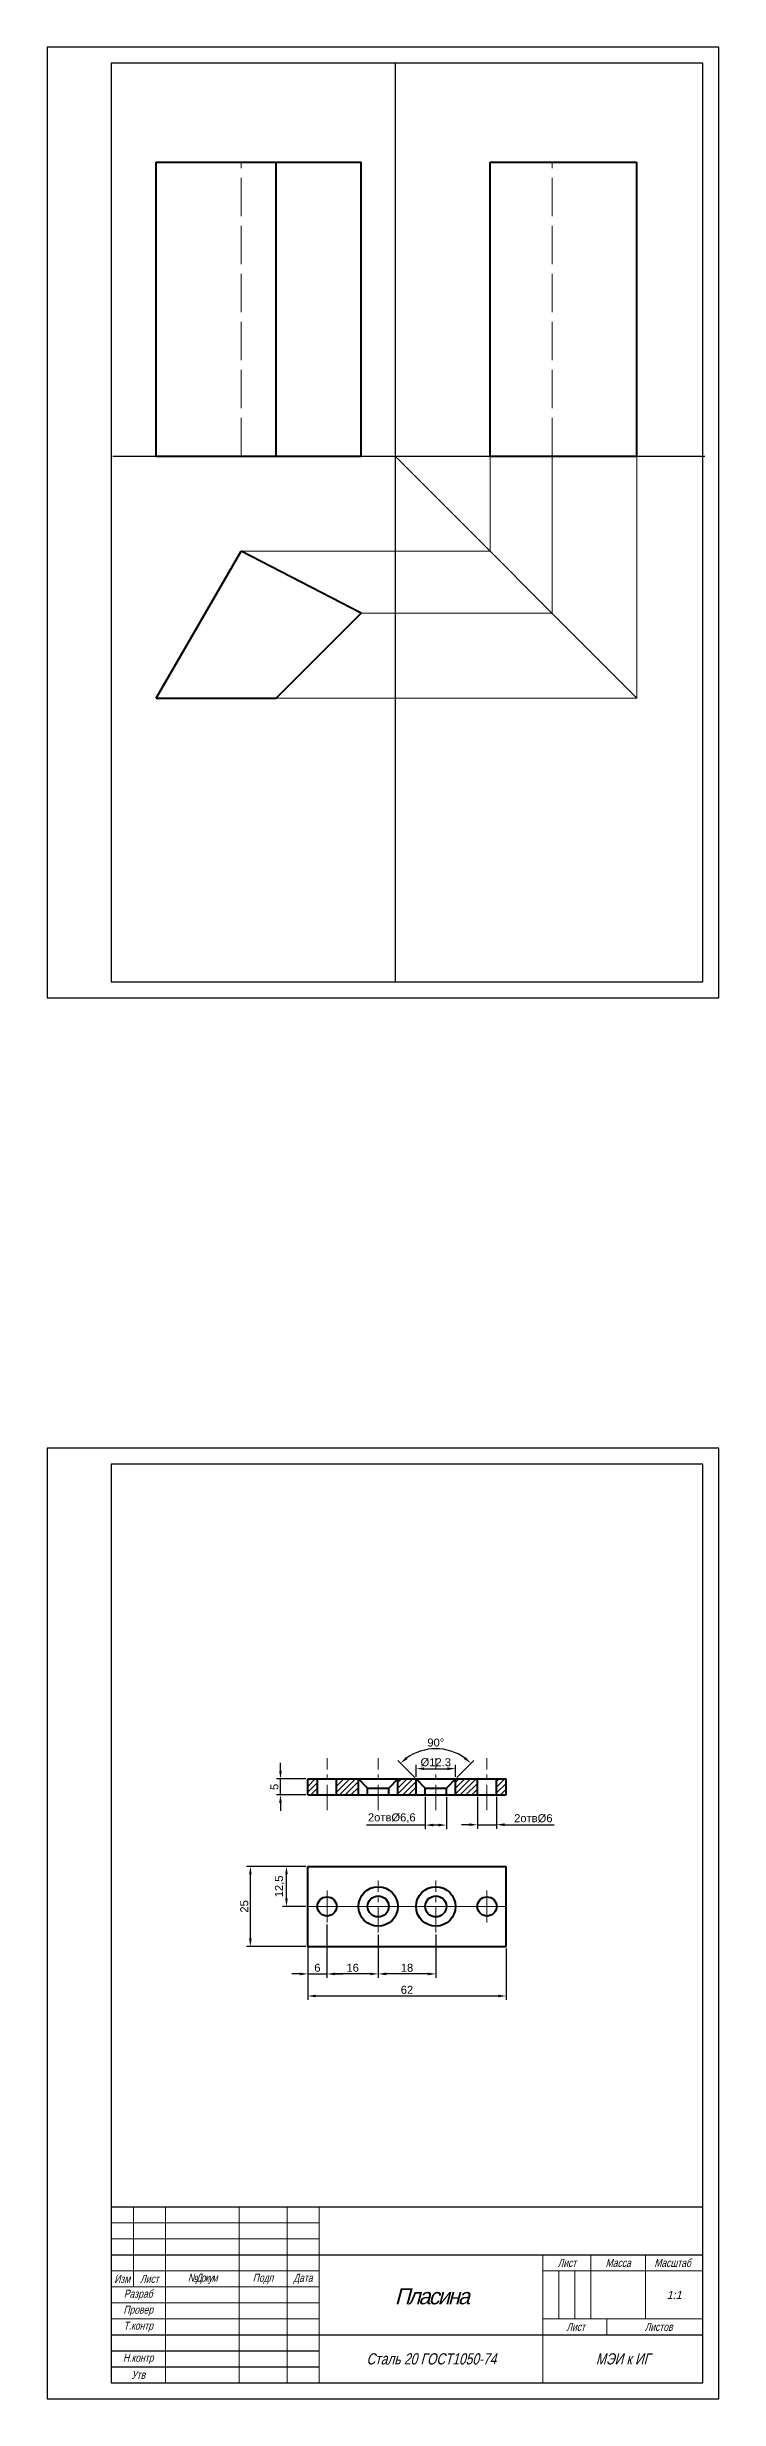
# Model space of a CAD drawing. Header units: millimetres. Extents: x 4220 to 12981, y 2004 to 7022.
# Drawn here: x 5126 to 5336, y 2795 to 3530 of the extents above; entities that cross this region are included whole.
import ezdxf

# ---------------------------------------------------------------- set-up
doc = ezdxf.new("R2010")
doc.units = ezdxf.units.MM
doc.linetypes.add('ACAD_ISO02W100', pattern=[15, 12, -3])
doc.linetypes.add('осевая', pattern=[50.8, 31.75, -6.35, 6.35, -6.35])
doc.styles.get("Standard").update_dxf_attribs({"font": 'arial.ttf'})
doc.dimstyles.new('ISO-25', dxfattribs={"dimtxt": 2.5, "dimasz": 2.5, "dimexe": 1.25, "dimexo": 0.625, "dimtad": 1, "dimtxsty": 'Standard', "dimcen": 2.5, "dimadec": 0, "dimazin": 0, "dimtfac": 1, "dimtmove": 0, "dimatfit": 3, "dimfxl": 1, "dimarcsym": 0})

# ---------------------------------------------------------------- blocks, each defined once
blk = doc.blocks.new('*D1')
at = {"color": 0, "lineweight": -2, "transparency": 16777216}
for p, q in [((5199.34, 2991), (5199.34, 2993.5)), ((5207.26, 2988.5), (5198.09, 2988.5)), ((5207.26, 2983.5), (5198.09, 2983.5)), ((5199.34, 2983.5), (5199.34, 2988.5)), ((5199.34, 2981), (5199.34, 2978.5))]:
    blk.add_line(p, q, dxfattribs=at)
at = {"color": 0, "lineweight": 9, "transparency": 16777216}
for points in [[(5198.92, 2991), (5199.75, 2991), (5199.34, 2988.5)], [(5198.92, 2981), (5199.75, 2981), (5199.34, 2983.5)]]:
    blk.add_solid(points, dxfattribs=at)
at = {"layer": 'Defpoints', "color": 0, "lineweight": 9, "transparency": 16777216}
for p in [(5199.34, 2988.5), (5207.88, 2988.5), (5207.88, 2983.5)]:
    blk.add_point(p, dxfattribs=at)
at = {"color": 0, "lineweight": 9, "transparency": 16777216, "insert": (5197.44, 2986), "char_height": 2.5, "attachment_point": 5, "rotation": 90}
blk.add_mtext('5', dxfattribs=at)
blk = doc.blocks.new('*D2')
at = {"color": 0, "lineweight": -2, "transparency": 16777216}
for p, q in [((5241.29, 2988.94), (5235.98, 2994.25)), ((5254.47, 2988.94), (5259.78, 2994.25))]:
    blk.add_line(p, q, dxfattribs=at)
blk.add_arc((5247.88, 2982.35), 15.58, 54.20586, 125.79414, dxfattribs=at)
at = {"color": 0, "lineweight": 9, "transparency": 16777216}
for points in [[(5239.04, 2994.66), (5238.5, 2995.3), (5236.87, 2993.36)], [(5257.26, 2995.3), (5256.72, 2994.66), (5258.9, 2993.36)]]:
    blk.add_solid(points, dxfattribs=at)
at = {"layer": 'Defpoints', "color": 0, "lineweight": 9, "transparency": 16777216}
for p in [(5251.91, 2997.39), (5241.73, 2988.5), (5244.58, 2985.65), (5251.18, 2985.65), (5254.03, 2988.5)]:
    blk.add_point(p, dxfattribs=at)
at = {"color": 0, "lineweight": 9, "transparency": 16777216, "insert": (5247.88, 2999.83), "char_height": 2.5, "attachment_point": 5}
blk.add_mtext('90°', dxfattribs=at)
blk = doc.blocks.new('*D3')
at = {"color": 0, "lineweight": -2, "transparency": 16777216}
for p, q in [((5244.58, 2982.87), (5244.58, 2972.82)), ((5251.18, 2982.87), (5251.18, 2972.82)), ((5244.58, 2974.07), (5226.18, 2974.07)), ((5248.68, 2974.07), (5247.08, 2974.07))]:
    blk.add_line(p, q, dxfattribs=at)
at = {"color": 0, "lineweight": 9, "transparency": 16777216}
for points in [[(5247.08, 2974.49), (5247.08, 2973.66), (5244.58, 2974.07)], [(5248.68, 2974.49), (5248.68, 2973.66), (5251.18, 2974.07)]]:
    blk.add_solid(points, dxfattribs=at)
at = {"layer": 'Defpoints', "color": 0, "lineweight": 9, "transparency": 16777216}
for p in [(5244.58, 2983.5), (5251.18, 2983.5), (5251.18, 2974.07)]:
    blk.add_point(p, dxfattribs=at)
at = {"color": 0, "lineweight": 9, "transparency": 16777216, "insert": (5234.13, 2976.24), "char_height": 2.5, "attachment_point": 5}
blk.add_mtext('2отв%%C6,6', dxfattribs=at)
blk = doc.blocks.new('*D4')
at = {"color": 0, "lineweight": -2, "transparency": 16777216}
for p, q in [((5241.73, 2989.12), (5241.73, 2992.93)), ((5244.23, 2991.68), (5251.53, 2991.68)), ((5254.03, 2989.12), (5254.03, 2992.93))]:
    blk.add_line(p, q, dxfattribs=at)
at = {"color": 0, "lineweight": 9, "transparency": 16777216}
for points in [[(5244.23, 2992.09), (5244.23, 2991.26), (5241.73, 2991.68)], [(5251.53, 2992.09), (5251.53, 2991.26), (5254.03, 2991.68)]]:
    blk.add_solid(points, dxfattribs=at)
at = {"layer": 'Defpoints', "color": 0, "lineweight": 9, "transparency": 16777216}
for p in [(5254.03, 2991.68), (5241.73, 2988.5), (5254.03, 2988.5)]:
    blk.add_point(p, dxfattribs=at)
at = {"color": 0, "lineweight": 9, "transparency": 16777216, "insert": (5247.88, 2993.65), "char_height": 2.5, "attachment_point": 5}
blk.add_mtext('%%C12.3', dxfattribs=at)
blk = doc.blocks.new('*D5')
at = {"color": 0, "lineweight": -2, "transparency": 16777216}
for p, q in [((5260.88, 2982.87), (5260.88, 2972.93)), ((5266.88, 2982.87), (5266.88, 2972.93)), ((5258.38, 2974.18), (5255.88, 2974.18)), ((5260.88, 2974.18), (5266.88, 2974.18)), ((5269.38, 2974.18), (5284.87, 2974.18))]:
    blk.add_line(p, q, dxfattribs=at)
at = {"color": 0, "lineweight": 9, "transparency": 16777216}
for points in [[(5258.38, 2974.6), (5258.38, 2973.77), (5260.88, 2974.18)], [(5269.38, 2974.6), (5269.38, 2973.77), (5266.88, 2974.18)]]:
    blk.add_solid(points, dxfattribs=at)
at = {"layer": 'Defpoints', "color": 0, "lineweight": 9, "transparency": 16777216}
for p in [(5260.88, 2983.5), (5266.88, 2983.5), (5266.88, 2974.18)]:
    blk.add_point(p, dxfattribs=at)
at = {"color": 0, "lineweight": 9, "transparency": 16777216, "insert": (5278.37, 2976.16), "char_height": 2.5, "attachment_point": 5}
blk.add_mtext('2отв%%C6', dxfattribs=at)
blk = doc.blocks.new('*D6')
at = {"color": 0, "lineweight": -2, "transparency": 16777216}
for p, q in [((5207.88, 2948.02), (5207.88, 2926.31)), ((5213.88, 2943.02), (5213.88, 2926.31)), ((5205.38, 2927.56), (5202.88, 2927.56)), ((5207.88, 2927.56), (5213.88, 2927.56)), ((5216.38, 2927.56), (5218.88, 2927.56))]:
    blk.add_line(p, q, dxfattribs=at)
at = {"color": 0, "lineweight": 9, "transparency": 16777216}
for points in [[(5205.38, 2927.98), (5205.38, 2927.15), (5207.88, 2927.56)], [(5216.38, 2927.98), (5216.38, 2927.15), (5213.88, 2927.56)]]:
    blk.add_solid(points, dxfattribs=at)
at = {"layer": 'Defpoints', "color": 0, "lineweight": 9, "transparency": 16777216}
for p in [(5207.88, 2948.65), (5213.88, 2943.65), (5213.88, 2927.56)]:
    blk.add_point(p, dxfattribs=at)
at = {"color": 0, "lineweight": 9, "transparency": 16777216, "insert": (5210.88, 2929.47), "char_height": 2.5, "attachment_point": 5}
blk.add_mtext('6', dxfattribs=at)
blk = doc.blocks.new('*D7')
at = {"color": 0, "lineweight": -2, "transparency": 16777216}
for p, q in [((5213.88, 2939.87), (5213.88, 2926.31)), ((5229.88, 2939.87), (5229.88, 2926.31)), ((5227.38, 2927.56), (5216.38, 2927.56))]:
    blk.add_line(p, q, dxfattribs=at)
at = {"color": 0, "lineweight": 9, "transparency": 16777216}
for points in [[(5216.38, 2927.98), (5216.38, 2927.15), (5213.88, 2927.56)], [(5227.38, 2927.98), (5227.38, 2927.15), (5229.88, 2927.56)]]:
    blk.add_solid(points, dxfattribs=at)
at = {"layer": 'Defpoints', "color": 0, "lineweight": 9, "transparency": 16777216}
for p in [(5213.88, 2940.5), (5229.88, 2940.5), (5213.88, 2927.56)]:
    blk.add_point(p, dxfattribs=at)
at = {"color": 0, "lineweight": 9, "transparency": 16777216, "insert": (5221.88, 2929.47), "char_height": 2.5, "attachment_point": 5}
blk.add_mtext('16', dxfattribs=at)
blk = doc.blocks.new('*D8')
at = {"color": 0, "lineweight": -2, "transparency": 16777216}
for p, q in [((5229.88, 2939.87), (5229.88, 2926.31)), ((5247.88, 2939.87), (5247.88, 2926.31)), ((5245.38, 2927.56), (5232.38, 2927.56))]:
    blk.add_line(p, q, dxfattribs=at)
at = {"color": 0, "lineweight": 9, "transparency": 16777216}
for points in [[(5232.38, 2927.98), (5232.38, 2927.15), (5229.88, 2927.56)], [(5245.38, 2927.98), (5245.38, 2927.15), (5247.88, 2927.56)]]:
    blk.add_solid(points, dxfattribs=at)
at = {"layer": 'Defpoints', "color": 0, "lineweight": 9, "transparency": 16777216}
for p in [(5229.88, 2940.5), (5247.88, 2940.5), (5229.88, 2927.56)]:
    blk.add_point(p, dxfattribs=at)
at = {"color": 0, "lineweight": 9, "transparency": 16777216, "insert": (5238.88, 2929.47), "char_height": 2.5, "attachment_point": 5}
blk.add_mtext('18', dxfattribs=at)
blk = doc.blocks.new('*D9')
at = {"color": 0, "lineweight": -2, "transparency": 16777216}
for p, q in [((5207.88, 2935.52), (5207.88, 2919.43)), ((5269.88, 2935.52), (5269.88, 2919.43)), ((5210.38, 2920.68), (5267.38, 2920.68))]:
    blk.add_line(p, q, dxfattribs=at)
at = {"color": 0, "lineweight": 9, "transparency": 16777216}
for points in [[(5210.38, 2921.09), (5210.38, 2920.26), (5207.88, 2920.68)], [(5267.38, 2921.09), (5267.38, 2920.26), (5269.88, 2920.68)]]:
    blk.add_solid(points, dxfattribs=at)
at = {"layer": 'Defpoints', "color": 0, "lineweight": 9, "transparency": 16777216}
for p in [(5207.88, 2936.15), (5269.88, 2936.15), (5269.88, 2920.68)]:
    blk.add_point(p, dxfattribs=at)
at = {"color": 0, "lineweight": 9, "transparency": 16777216, "insert": (5238.88, 2922.58), "char_height": 2.5, "attachment_point": 5}
blk.add_mtext('62', dxfattribs=at)
blk = doc.blocks.new('*D10')
at = {"color": 0, "lineweight": -2, "transparency": 16777216}
for p, q in [((5207.26, 2961.15), (5188.68, 2961.15)), ((5189.93, 2938.65), (5189.93, 2958.65)), ((5207.26, 2936.15), (5188.68, 2936.15))]:
    blk.add_line(p, q, dxfattribs=at)
at = {"color": 0, "lineweight": 9, "transparency": 16777216}
for points in [[(5189.52, 2958.65), (5190.35, 2958.65), (5189.93, 2961.15)], [(5189.52, 2938.65), (5190.35, 2938.65), (5189.93, 2936.15)]]:
    blk.add_solid(points, dxfattribs=at)
at = {"layer": 'Defpoints', "color": 0, "lineweight": 9, "transparency": 16777216}
for p in [(5189.93, 2961.15), (5207.88, 2961.15), (5207.88, 2936.15)]:
    blk.add_point(p, dxfattribs=at)
at = {"color": 0, "lineweight": 9, "transparency": 16777216, "insert": (5188.03, 2948.65), "char_height": 2.5, "attachment_point": 5, "rotation": 90}
blk.add_mtext('25', dxfattribs=at)
blk = doc.blocks.new('*D11')
at = {"color": 0, "lineweight": -2, "transparency": 16777216}
for p, q in [((5207.26, 2961.15), (5199.97, 2961.15)), ((5201.22, 2951.15), (5201.22, 2958.65)), ((5207.26, 2948.65), (5199.97, 2948.65))]:
    blk.add_line(p, q, dxfattribs=at)
at = {"color": 0, "lineweight": 9, "transparency": 16777216}
for points in [[(5200.8, 2958.65), (5201.63, 2958.65), (5201.22, 2961.15)], [(5200.8, 2951.15), (5201.63, 2951.15), (5201.22, 2948.65)]]:
    blk.add_solid(points, dxfattribs=at)
at = {"layer": 'Defpoints', "color": 0, "lineweight": 9, "transparency": 16777216}
for p in [(5201.22, 2961.15), (5207.88, 2961.15), (5207.88, 2948.65)]:
    blk.add_point(p, dxfattribs=at)
at = {"color": 0, "lineweight": 9, "transparency": 16777216, "insert": (5199.09, 2954.9), "char_height": 2.5, "attachment_point": 5, "rotation": 90}
blk.add_mtext('12,5', dxfattribs=at)

msp = doc.modelspace()

# ---------------------------------------------------------------- hatches: boundary and pattern name
at = {"lineweight": 9}
h = msp.add_hatch(dxfattribs=at)
h.set_pattern_fill('ANSI31', color=256, scale=0.4)
h.paths.add_polyline_path([(5223.732, 2983.497), (5223.732, 2988.497), (5216.882, 2988.497), (5216.882, 2983.497)])
h.paths.add_polyline_path([(5210.882, 2988.497), (5207.882, 2988.497), (5207.882, 2983.497), (5210.882, 2983.497)])
h.paths.add_polyline_path([(5236.032, 2983.497), (5241.732, 2983.497), (5241.732, 2988.497), (5236.032, 2988.497)])
h.paths.add_polyline_path([(5260.882, 2983.497), (5260.882, 2988.497), (5254.032, 2988.497), (5254.032, 2983.497)])
h.paths.add_polyline_path([(5266.882, 2983.497), (5269.882, 2983.497), (5269.882, 2988.497), (5266.882, 2988.497)])

# ---------------------------------------------------------------- linework, layer by layer
for p, q in [((5336.382, 3529.553), (5126.382, 3529.553)), ((5126.382, 3529.553), (5126.382, 3232.553)), ((5336.382, 3232.553), (5336.382, 3529.553)), ((5146.382, 3524.553), (5146.382, 3237.553)), ((5331.382, 3524.553), (5146.382, 3524.553)), ((5235.172, 3524.553), (5235.172, 3237.553)), ((5331.382, 3237.553), (5331.382, 3524.553)), ((5146.986, 3401.693), (5331.986, 3401.693)), ((5146.382, 3237.553), (5331.382, 3237.553)), ((5126.382, 3232.553), (5336.382, 3232.553)), ((5336.382, 3091.774), (5126.382, 3091.774)), ((5126.382, 3091.774), (5126.382, 2794.774)), ((5331.382, 3086.774), (5146.382, 3086.774)), ((5146.382, 3086.774), (5146.382, 2799.774)), ((5331.382, 2799.774), (5331.382, 3086.774)), ((5336.382, 2794.774), (5336.382, 3091.774)), ((5146.382, 2854.774), (5331.382, 2854.774)), ((5146.382, 2839.774), (5331.382, 2839.774)), ((5146.382, 2814.774), (5331.382, 2814.774)), ((5146.382, 2809.774), (5211.382, 2809.774)), ((5146.382, 2804.774), (5211.382, 2804.774)), ((5146.382, 2799.774), (5331.382, 2799.774)), ((5126.382, 2794.774), (5336.382, 2794.774))]:
    msp.add_line(p, q)
at = {"lineweight": 40}
for p, q in [((5160.538, 3401.693), (5160.538, 3493.602)), ((5160.538, 3493.602), (5224.579, 3493.602)), ((5198.038, 3401.693), (5198.038, 3493.602)), ((5224.579, 3401.693), (5224.579, 3493.602)), ((5264.839, 3401.693), (5264.839, 3493.602)), ((5264.839, 3493.602), (5310.746, 3493.602)), ((5310.746, 3401.693), (5310.746, 3493.602)), ((5160.538, 3401.693), (5224.579, 3401.693)), ((5264.839, 3401.693), (5310.746, 3401.693)), ((5160.538, 3326.119), (5187.042, 3372.026)), ((5224.579, 3352.66), (5187.042, 3372.026)), ((5198.038, 3326.119), (5224.579, 3352.66)), ((5160.538, 3326.119), (5198.038, 3326.119)), ((5207.882, 2983.497), (5207.882, 2988.497)), ((5207.882, 2988.497), (5269.882, 2988.497)), ((5207.882, 2983.497), (5269.882, 2983.497)), ((5210.882, 2983.497), (5210.882, 2988.497)), ((5216.882, 2983.497), (5216.882, 2988.497)), ((5223.732, 2983.497), (5223.732, 2988.497)), ((5223.732, 2988.497), (5226.582, 2985.647)), ((5226.582, 2983.497), (5226.582, 2985.647)), ((5226.582, 2985.647), (5233.182, 2985.647)), ((5236.032, 2988.497), (5233.182, 2985.647)), ((5233.182, 2983.497), (5233.182, 2985.647)), ((5233.182, 2983.497), (5233.182, 2985.647)), ((5236.032, 2983.497), (5236.032, 2988.497)), ((5241.732, 2983.497), (5241.732, 2988.497)), ((5241.732, 2988.497), (5244.582, 2985.647)), ((5244.582, 2983.497), (5244.582, 2985.647)), ((5244.582, 2985.647), (5251.182, 2985.647)), ((5254.032, 2988.497), (5251.182, 2985.647)), ((5251.182, 2983.497), (5251.182, 2985.647)), ((5254.032, 2983.497), (5254.032, 2988.497)), ((5260.882, 2983.497), (5260.882, 2988.497)), ((5266.882, 2983.497), (5266.882, 2988.497)), ((5269.882, 2983.497), (5269.882, 2988.497)), ((5207.882, 2961.147), (5269.882, 2961.147)), ((5207.882, 2936.147), (5207.882, 2961.147)), ((5269.882, 2936.147), (5269.882, 2961.147)), ((5207.882, 2936.147), (5269.882, 2936.147))]:
    msp.add_line(p, q, dxfattribs=at)
at = {"linetype": 'ACAD_ISO02W100', "lineweight": 9}
for p, q in [((5187.042, 3401.693), (5187.042, 3493.602)), ((5284.205, 3401.693), (5284.205, 3493.602))]:
    msp.add_line(p, q, dxfattribs=at)
at = {"lineweight": 9}
for p, q in [((5235.172, 3401.693), (5310.746, 3326.119)), ((5264.839, 3372.026), (5264.839, 3401.693)), ((5284.205, 3352.66), (5284.205, 3401.693)), ((5310.746, 3326.119), (5310.746, 3401.693)), ((5187.042, 3372.026), (5264.839, 3372.026)), ((5224.579, 3352.66), (5284.205, 3352.66)), ((5198.038, 3326.119), (5310.746, 3326.119)), ((5207.882, 2948.647), (5269.882, 2948.647)), ((5213.882, 2943.647), (5213.882, 2953.647)), ((5263.882, 2943.647), (5263.882, 2953.647)), ((5146.382, 2854.774), (5153.382, 2854.774)), ((5153.382, 2854.774), (5153.382, 2829.774)), ((5163.382, 2854.774), (5163.382, 2799.774)), ((5186.382, 2854.774), (5186.382, 2799.774)), ((5201.382, 2854.774), (5201.382, 2799.774)), ((5211.382, 2854.774), (5211.382, 2799.774)), ((5211.382, 2849.774), (5146.382, 2849.774)), ((5211.382, 2844.774), (5146.382, 2844.774)), ((5211.382, 2839.774), (5146.382, 2839.774)), ((5211.382, 2839.774), (5146.382, 2839.774)), ((5281.377, 2799.774), (5281.377, 2839.774)), ((5296.377, 2839.774), (5296.377, 2819.774)), ((5313.377, 2819.774), (5313.377, 2839.774)), ((5211.382, 2834.774), (5146.382, 2834.774)), ((5211.382, 2829.774), (5146.382, 2829.774)), ((5281.377, 2834.774), (5331.382, 2834.774)), ((5281.377, 2834.774), (5296.377, 2834.774)), ((5286.377, 2834.774), (5286.377, 2819.774)), ((5291.377, 2834.774), (5291.377, 2819.774)), ((5211.382, 2824.774), (5146.382, 2824.774)), ((5211.382, 2819.774), (5146.382, 2819.774)), ((5281.377, 2819.774), (5331.382, 2819.774)), ((5281.377, 2814.774), (5301.377, 2814.774)), ((5296.377, 2819.774), (5313.377, 2819.774)), ((5301.377, 2814.774), (5301.377, 2819.774))]:
    msp.add_line(p, q, dxfattribs=at)
at = {"linetype": 'осевая', "lineweight": 9, "ltscale": 0.25}
for p, q in [((5213.882, 2978.702), (5213.882, 2995.002)), ((5229.882, 2978.702), (5229.882, 2995.002)), ((5247.882, 2978.702), (5247.882, 2995.002)), ((5263.882, 2978.702), (5263.882, 2995.002)), ((5229.882, 2940.497), (5229.882, 2956.797)), ((5247.882, 2940.497), (5247.882, 2956.797))]:
    msp.add_line(p, q, dxfattribs=at)
at = {"color": 3, "lineweight": 9}
for p, q in [((5236.032, 2983.497), (5236.032, 2988.497)), ((5236.032, 2983.497), (5236.032, 2988.497)), ((5251.182, 2983.497), (5251.182, 2985.647)), ((5254.032, 2983.497), (5254.032, 2988.497)), ((5254.032, 2983.497), (5254.032, 2988.497))]:
    msp.add_line(p, q, dxfattribs=at)
at = {"lineweight": 40}
for centre, radius in [((5229.882, 2948.647), 6.15), ((5247.882, 2948.647), 6.15), ((5213.882, 2948.647), 3), ((5229.882, 2948.647), 3.3), ((5247.882, 2948.647), 3.3), ((5263.882, 2948.647), 3)]:
    msp.add_circle(centre, radius, dxfattribs=at)

# ---------------------------------------------------------------- texts
at = {"lineweight": 9, "attachment_point": 5}
for s, width, insert, char_height in [('{\\Ftxt|c204;\\Q15;\\W0.8;Лист}', 15, (5288.877, 2837.274), 2.5), ('{\\Ftxt|c204;\\Q15;\\W0.8;Масса}', 17, (5304.877, 2837.274), 2.5), ('{\\Ftxt|c204;\\Q15;\\W0.8;Масштаб}', 17, (5321.877, 2837.274), 2.5), ('{\\Ftxt|c204;\\Q15;\\W0.8;Изм}', 7, (5149.882, 2832.266), 2.5), ('{\\Ftxt|c204;\\Q15;\\W0.8;Разраб}', 17, (5154.882, 2827.274), 2.5), ('{\\Ftxt|c204;\\Q15;\\W0.8;Лист}', 10, (5158.382, 2832.274), 2.5), ('{\\Q15;\\W0.8;\\T0.8;№\\Ftxt|c204;Докум}', 23, (5174.882, 2832.274), 2.5), ('{\\Ftxt|c204;\\Q15;\\W0.8;Подп}', 15, (5193.882, 2832.274), 2.5), ('{\\Ftxt|c204;\\Q15;\\W0.8;Дата}', 10, (5206.382, 2832.274), 2.5), ('{\\Ftxt|c204;\\Q15;\\T0.8;Пласина}', 70.2355, (5246.5, 2826.807), 5), ('{\\Ftxt|c204;\\Q15;\\W0.8;Провер}', 17, (5154.882, 2822.274), 2.5), ('{\\Ftxt|c204;\\Q15;1:1}', 18.0045, (5322.38, 2827.274), 2.5), ('{\\Ftxt|c204;\\Q15;\\W0.8;Т.контр}', 17, (5154.882, 2817.274), 2.5), ('{\\Ftxt|c204;\\Q15;\\W0.8;Лист}', 15, (5291.588, 2817.274), 2.5), ('{\\Ftxt|c204;\\Q15;\\W0.8;Листов}', 15, (5317.524, 2817.274), 2.5), ('{\\Ftxt|c204;\\Q15;\\W0.8;Н.контр}', 17, (5154.882, 2807.274), 2.5), ('{\\Ftxt|c204;\\Q15;\\W0.8;Сталь \\Ftxt|c0;20 \\Ftxt|c204;ГОСТ\\Ftxt|c0;1050-74}', 70.2355, (5246.5, 2807.274), 3.5), ('{\\Ftxt|c204;\\Q15;\\W0.8;МЭИ к ИГ}', 50.0045, (5306.38, 2807.274), 3.5), ('{\\Ftxt|c204;\\Q15;\\W0.8;Утв}', 17, (5154.882, 2802.274), 2.5)]:
    msp.add_mtext_dynamic_manual_height_columns(s, width=width, gutter_width=12.5, heights=[0], dxfattribs=dict(at, insert=insert, char_height=char_height))

# ---------------------------------------------------------------- dimensions: what is measured, and where the dimension line sits
at = {"lineweight": 9}
dim = msp.add_angular_dim_2l(base=(5251.913, 2997.393), line1=((5254.032, 2988.497), (5251.182, 2985.647)), line2=((5241.732, 2988.497), (5244.582, 2985.647)), dimstyle='ISO-25', dxfattribs=at)
dim.commit()
dim.dimension.update_dxf_attribs({"geometry": '*D2', "text_midpoint": (5247.882, 2999.825)})
for base, p1, p2, picture, middle in [((5199.335, 2988.497), (5207.882, 2983.497), (5207.882, 2988.497), '*D1', (5197.439, 2985.997)), ((5201.216, 2961.147), (5207.882, 2948.647), (5207.882, 2961.147), '*D11', (5199.089, 2954.897))]:
    dim = msp.add_linear_dim(base=base, p1=p1, p2=p2, angle=90, dimstyle='ISO-25', dxfattribs=at)
    dim.commit()
    dim.dimension.update_dxf_attribs({"geometry": picture, "text_midpoint": middle})
dim = msp.add_linear_dim(base=(5254.032, 2991.676), p1=(5241.732, 2988.497), p2=(5254.032, 2988.497), text='%%C12.3', dimstyle='ISO-25', dxfattribs=at)
dim.commit()
dim.dimension.update_dxf_attribs({"geometry": '*D4', "text_midpoint": (5247.882, 2993.648)})
for base, p1, p2, text, picture, middle in [((5251.182, 2974.072), (5244.582, 2983.497), (5251.182, 2983.497), '2отв%%C6,6', '*D3', (5234.133, 2974.072)), ((5266.882, 2974.184), (5260.882, 2983.497), (5266.882, 2983.497), '2отв%%C<>', '*D5', (5278.375, 2974.184))]:
    dim = msp.add_linear_dim(base=base, p1=p1, p2=p2, text=text, dimstyle='ISO-25', dxfattribs=at)
    dim.commit()
    dim.dimension.update_dxf_attribs({"geometry": picture, "text_midpoint": middle, "dimtype": 160})
dim = msp.add_linear_dim(base=(5189.935, 2961.147), p1=(5207.882, 2936.147), p2=(5207.882, 2961.147), angle=90, dimstyle='ISO-25', dxfattribs=at)
dim.commit()
dim.dimension.update_dxf_attribs({"geometry": '*D10', "text_midpoint": (5189.935, 2948.647), "dimtype": 160})
for base, p1, p2, picture, middle in [((5213.882, 2927.565), (5207.882, 2948.647), (5213.882, 2943.647), '*D6', (5210.882, 2929.466)), ((5213.882, 2927.565), (5229.882, 2940.497), (5213.882, 2940.497), '*D7', (5221.882, 2929.466)), ((5229.882, 2927.565), (5247.882, 2940.497), (5229.882, 2940.497), '*D8', (5238.882, 2929.466)), ((5269.882, 2920.677), (5207.882, 2936.147), (5269.882, 2936.147), '*D9', (5238.882, 2922.578))]:
    dim = msp.add_linear_dim(base=base, p1=p1, p2=p2, dimstyle='ISO-25', dxfattribs=at)
    dim.commit()
    dim.dimension.update_dxf_attribs({"geometry": picture, "text_midpoint": middle})

doc.saveas('drawing.dxf')
